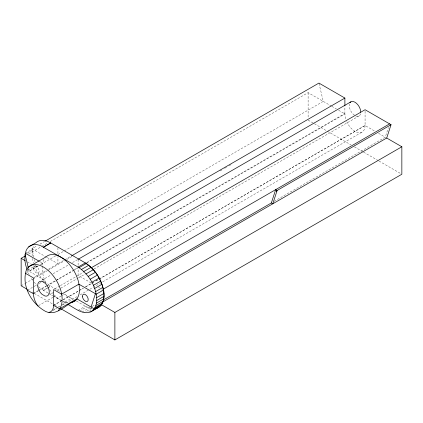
<?xml version="1.0" encoding="UTF-8"?>
<svg xmlns="http://www.w3.org/2000/svg" width="423" height="423" viewBox="0 0 423 423"><rect width="100%" height="100%" fill="white"/><g stroke="black" fill="none" stroke-linecap="round" stroke-linejoin="round"><path stroke-width="0.32" stroke-dasharray="2.12 1.59" d="M32.116 255.947L32.137 250.934L33.422 246.223A26.512 15.307 60 0 1 34.009 245.102M42.231 266.294L42.205 270.678L43.442 276.859L45.858 283.167M344.888 113.882L344.893 106.427M42.237 265.047L43.532 260.346A26.512 15.307 60 0 1 44.124 259.225M274.194 201.322L385.268 137.195L388.414 127.508M33.94 257.11L31.963 248.756L37.108 245.784M39.968 244.134L44.542 241.496M25.417 253.303L32.629 249.136M27.331 253.139L32.322 250.257M28.579 254.043L41.158 246.778M41.729 246.45L48.016 242.818M50.305 241.501L308.118 92.653L331.23 105.993M28.008 269.974L34.66 266.13L35.791 269.065A26.512 15.307 60 0 0 46.26 283.029M26.533 272.639L38.255 265.871M40.486 264.581L42.718 263.291L39.931 261.678M38.007 266.083L29.081 271.238L28.494 268.742M40.867 264.433L55.725 255.852M58.014 254.53L63.73 251.23M64.301 250.902L323.257 101.393L318.931 83.077M33.977 277.567L46.519 270.323M48.798 269.007L64.211 260.113M64.782 259.78L71.64 255.82M21.15 285.805L24.582 283.828M25.153 283.495L32.582 279.206M33.153 278.873L47.445 270.625M48.016 270.292L64.597 260.721M66.882 259.405L72.026 256.433M130.337 222.768L132.621 221.451M139.479 217.491L141.768 216.169M220.082 170.955L222.371 169.634M224.655 168.312L226.945 166.995M229.229 165.673L231.518 164.351M41.708 280.333L50.855 275.056M53.139 273.734L68.568 264.824M72.571 262.519L77.716 259.548M27.453 290.278L36.938 284.795M39.175 283.51L41.406 282.22M41.962 281.898L44.753 280.285L27.453 270.297L28.579 273.226A26.512 15.307 60 0 0 29.134 274.347M33.412 293.335L37.975 290.701M38.546 290.374L45.954 286.096M46.525 285.768L55.646 280.502M56.217 280.169L73.935 269.943M74.506 269.61L77.938 267.632M86.509 262.683L344.893 113.507M33.406 293.715L38.007 291.103M38.541 290.754L46.556 286.165M47.09 285.816L55.677 280.898M56.211 280.549L72.825 271M73.359 270.651L77.969 268.034M87.075 262.731L344.925 113.903L345.152 116.679A14.276 8.243 60 0 0 345.882 119.503M47.899 292.922L43.5 290.384L47.387 287.957M47.936 287.64L50.712 286.038L48.185 284.563A26.512 15.307 60 0 1 46.742 283.436M43.5 290.384L47.387 288.142M47.936 287.825L50.712 286.223L60.055 291.616M54.736 288.893L59.865 285.932M60.436 285.604L83.257 272.428M49.866 294.466L53.869 292.156M57.295 290.173L60.156 288.523M60.727 288.195L77.869 278.297M78.445 277.964L85.303 274.004M93.874 269.054L359.064 115.95M38.482 305.665L52.997 297.284M53.552 296.962L55.228 295.994L57.242 298.321L61.129 296.079M61.679 295.756L64.455 294.154L73.729 299.51M53.557 305.348L78.704 290.828M79.275 290.501L83.278 288.19M85.562 286.868L91.278 283.569M91.849 283.241L93.562 282.252M95.852 280.93L98.707 279.28M99.278 278.953L365.038 125.515L374.609 131.04M53.594 305.369L78.741 290.855M79.313 290.522L83.315 288.211M85.599 286.894L91.315 283.595M91.886 283.262L93.605 282.273M95.889 280.951L98.744 279.302M99.32 278.974L365.075 125.536L365.075 109.721M53.404 309.821L56.751 307.886M57.311 307.569L60.103 305.956M62.334 304.666L66.242 302.408L64.312 302.403L71.524 298.236L67.685 296.851L64.455 294.154M52.69 310.715L56.687 308.404M58.977 307.082L60.119 306.426M62.403 305.105L77.266 296.523M80.121 294.873L89.264 289.596M89.84 289.269L361.882 132.203M101.515 290.194L102.625 289.554M78.112 310.366L85.319 306.204L90.173 308.267L91.601 308.409L84.389 312.571M79.646 311.016L86.852 306.855L88.396 307.685L91.601 308.409M82.062 312.047L89.269 307.881M92.198 306.395L94.974 304.793M88.862 311.513L92.188 309.594M63.133 301.551L67.87 302.857M331.796 106.326L336.348 108.954M338.627 110.266L344.925 113.903M378.537 133.308L385.268 137.195M308.118 120.127L313.834 123.426M314.405 123.759L350.984 144.878M354.411 146.855L362.987 151.804M363.558 152.137L378.416 160.714M378.987 161.047L400.708 173.583M31.963 248.756L46.678 257.253M47.244 257.575L57.925 263.741L57.925 256.698M91.225 282.971L78.112 275.399L78.112 268.351M98.633 287.249L99.775 287.904M27.342 261.906L32.973 265.158M33.533 265.48L36.293 267.072L35.849 265.205M76.489 301.107L85.319 306.204M48.449 293.239L52.849 295.777M53.398 296.1L65.967 303.354M32.011 292.076L33.724 293.065M34.295 293.398L54.297 304.946M54.868 305.274L56.587 306.263M43.5 290.199L40.973 288.729A26.512 15.307 60 0 1 38.572 286.778M61.504 300.6L58.242 298.691L53.52 294.466M49.681 289.655L52.753 293.504M34.527 259.6L35.114 262.091M32.492 258.427L33.359 262.757M365.038 125.515L365.07 125.917A14.276 8.243 60 0 1 357.916 132.558A14.276 8.243 60 0 1 346.781 121.761M308.118 92.653L308.118 118.165M78.112 259.389L78.112 265.792M57.925 247.73L57.925 254.138M360.555 113.829A8.159 4.711 60 0 1 354.982 115.548M354.485 115.23A8.159 4.711 60 0 1 349.414 103.947M38.096 286.345A26.512 15.307 60 0 1 34.252 282.226M32.74 280.248A26.512 15.307 60 0 1 31.001 277.652M57.93 279.185L57.962 279.582L57.93 279.185M33.433 268.378A4.077 2.353 60 0 0 38.065 273.221A4.077 2.353 60 0 0 37.377 267.114A4.077 2.353 60 0 0 33.433 268.378"/><path stroke-width="0.63" d="M33.406 293.715L33.406 277.895L25.417 273.284M67.627 304.311C74.559 307.722 82.252 315.146 90.644 311.904C94.847 309.789 96.523 304.946 96.74 300.515C96.724 287.228 89.131 274.342 78.112 267.072L43.5 247.275L50.712 242.929L43.5 247.09M103.667 291.621C104.73 297.575 103.466 305.988 96.888 308.039M103.714 292.087L103.815 291.68C101.911 280.544 95.73 269.842 86.223 263.566L79.016 267.733M103.466 290.167C101.398 279.212 94.784 268.949 85.319 262.91L50.712 242.929M91.088 307.035L95.413 293.715M103.439 299.907L271.344 202.966L275.669 189.647L277.113 190.477L391.037 124.706L365.075 109.721L91.257 267.807M277.113 190.477L272.787 203.801L271.344 202.966M102.599 302.059L386.707 138.025L391.037 124.706M58.3 310.551C63.334 305.195 62.588 297.163 60.87 290.59A26.512 15.307 60 0 0 43.622 267.14A26.512 15.307 60 0 0 26.226 270.334C21.377 286.212 31.751 304.079 45.827 311.545C57.084 316.541 65.93 304.015 75.606 300.563C80.64 295.206 79.894 287.175 78.17 280.597A26.512 15.307 60 0 0 46.007 256.898L28.701 266.887M28.679 246.926L35.892 242.765A26.512 15.307 60 0 1 48.344 241.734L50.712 243.114M45.113 241.168L318.931 83.077L344.888 98.062L344.893 105.782M27.437 289.438L21.15 285.805L21.15 258.331L25.153 256.021M71.64 255.82L344.888 98.062M78.287 259.22L350.905 101.821M78.112 267.072L85.319 262.91M81.428 269.493L88.64 265.332M83.802 271.497L91.014 267.336M86.054 273.877L93.266 269.715M88.206 276.441L95.418 272.28M90.141 279.27L97.348 275.109M91.923 282.22L99.13 278.059M93.404 285.308L100.616 281.147M94.694 288.444L101.906 284.277M95.624 291.579L102.837 287.418M103.196 289.221L389.594 123.876M96.656 297.655L103.868 293.493M96.74 300.515L103.947 296.354M96.423 303.122L103.63 298.961M95.868 305.549L103.08 301.382M94.937 307.611L102.149 303.444M93.79 309.43L101.002 305.269M92.309 310.805L99.516 306.643M90.644 311.904L97.856 307.738M48.936 312.401C52.241 312.021 53.668 308.288 53.557 305.348L59.553 308.811L76.854 298.818L94.176 308.816L101.388 304.655L114.882 312.449L401.85 146.77L401.85 174.244L114.882 339.923L60.584 308.573M72.122 302.519L75.606 300.563M96.359 308.272C103.323 306.448 104.634 297.834 103.815 291.68M386.707 138.025L401.85 146.77M103.498 290.056L96.222 294.181L78.884 284.171L61.584 294.165L53.594 289.554L53.594 305.369M25.417 253.303L39.371 261.356M21.15 258.331L25.089 260.605M27.453 290.278L33.443 293.736M43.5 247.275L41.137 245.9A26.512 15.307 60 0 0 26.215 250.384C23.852 256.639 24.767 263.656 27.236 269.731M37.922 305.988C35.241 302.323 33.454 297.919 33.412 293.335M25.11 254.424L28.346 268.124M276.542 190.149L276.711 191.714M114.882 312.449L114.882 339.923M349.99 102.673A8.159 4.711 60 0 1 356.478 103.318A8.159 4.711 60 0 1 360.75 112.217M43.5 282.056L42.009 281.422A8.159 4.711 60 0 0 37.732 285.388A8.159 4.711 60 0 0 42.009 294.292L44.997 296.015A8.159 4.711 60 0 0 49.269 292.05A8.159 4.711 60 0 0 44.997 283.146L43.5 282.056M82.437 296.211A4.077 2.353 60 0 0 86.763 301.594A4.077 2.353 60 0 0 86.763 295.825A4.077 2.353 60 0 0 82.437 296.211"/></g></svg>
